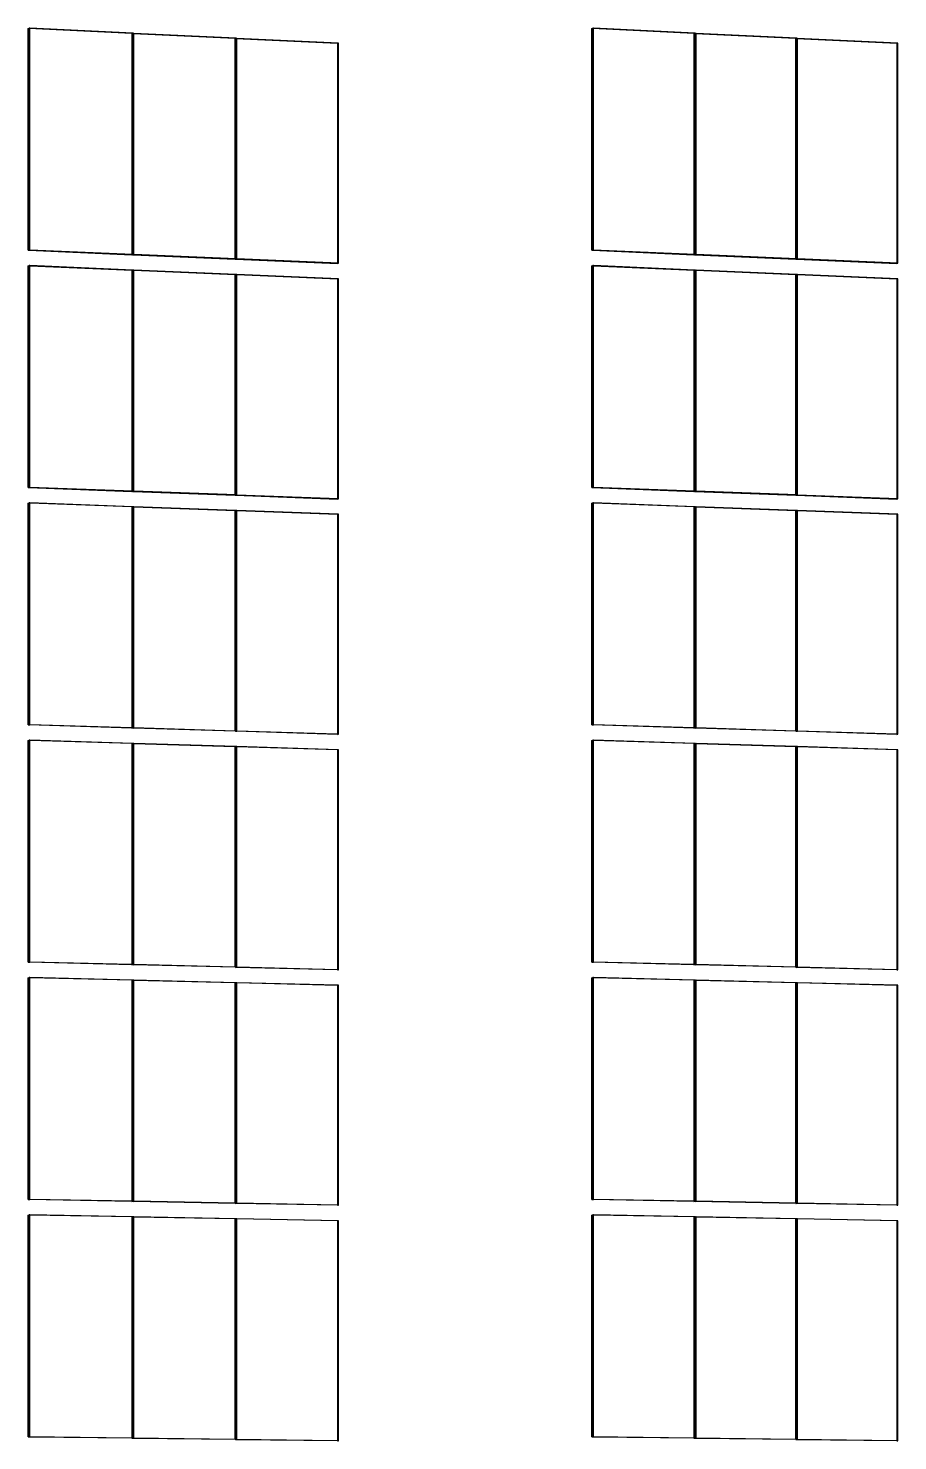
# Model space of a CAD drawing. Header units: inches. Extents: x -3457 to 3579, y -2730 to 2631.
# Drawn here: x 88 to 531, y 256 to 975 of the extents above; entities that cross this region are included whole.
import ezdxf

# ---------------------------------------------------------------- set-up
doc = ezdxf.new("R2010")
doc.units = ezdxf.units.IN
doc.header["$MEASUREMENT"] = 0

msp = doc.modelspace()

# ---------------------------------------------------------------- linework, layer by layer
for p, q in [((88.06, 974.76), (88.5, 974.91)), ((88.06, 861.88), (88.06, 974.76)), ((88.42, 974.74), (88.86, 974.89)), ((140.78, 972.19), (88.42, 974.74)), ((88.42, 974.74), (88.42, 861.87)), ((88.5, 862.02), (88.5, 974.91)), ((88.86, 974.89), (88.5, 974.91)), ((88.86, 862.01), (88.86, 974.89)), ((141.23, 972.34), (88.86, 974.89)), ((140.78, 972.19), (141.23, 972.34)), ((140.78, 972.19), (140.78, 859.61)), ((141.06, 972.17), (141.52, 972.33)), ((141.06, 859.6), (141.06, 972.17)), ((141.23, 859.75), (141.23, 972.34)), ((141.42, 972.15), (141.88, 972.31)), ((141.42, 972.15), (141.42, 859.58)), ((193.42, 969.62), (141.42, 972.15)), ((141.52, 859.74), (141.52, 972.33)), ((141.88, 972.31), (141.52, 972.33)), ((141.88, 859.72), (141.88, 972.31)), ((193.88, 969.78), (141.88, 972.31)), ((375.01, 974.76), (375.5, 974.91)), ((375.01, 861.88), (375.01, 974.76)), ((375.36, 974.74), (375.86, 974.89)), ((426.98, 972.19), (375.36, 974.74)), ((375.36, 974.74), (375.36, 861.87)), ((375.5, 862.02), (375.5, 974.91)), ((375.86, 974.89), (375.5, 974.91)), ((375.86, 862.01), (375.86, 974.89)), ((427.47, 972.34), (375.86, 974.89)), ((426.98, 972.19), (427.47, 972.34)), ((426.98, 972.19), (426.98, 859.61)), ((427.25, 972.17), (427.75, 972.33)), ((427.25, 859.6), (427.25, 972.17)), ((427.47, 859.75), (427.47, 972.34)), ((427.61, 972.15), (428.11, 972.31)), ((427.61, 972.15), (427.61, 859.58)), ((478.86, 969.62), (427.61, 972.15)), ((427.75, 859.74), (427.75, 972.33)), ((428.11, 972.31), (427.75, 972.33)), ((428.11, 859.72), (428.11, 972.31)), ((479.37, 969.78), (428.11, 972.31)), ((193.42, 969.62), (193.88, 969.78)), ((193.42, 857.34), (193.42, 969.62)), ((193.51, 969.62), (193.42, 969.62)), ((193.51, 969.62), (193.97, 969.77)), ((193.51, 969.62), (193.51, 857.34)), ((193.78, 969.6), (194.24, 969.76)), ((245.6, 967.08), (193.78, 969.6)), ((193.78, 969.6), (193.78, 857.33)), ((193.88, 857.48), (193.88, 969.78)), ((193.97, 969.77), (193.88, 969.78)), ((193.97, 857.48), (193.97, 969.77)), ((194.24, 969.76), (193.97, 969.77)), ((246.06, 967.24), (194.24, 969.76)), ((194.24, 857.47), (194.24, 969.76)), ((245.6, 967.08), (246.06, 967.24)), ((245.6, 967.08), (245.6, 855.1)), ((246.06, 855.23), (246.06, 967.24)), ((478.86, 969.62), (479.37, 969.78)), ((478.86, 857.34), (478.86, 969.62)), ((478.95, 969.62), (478.86, 969.62)), ((478.95, 969.62), (479.45, 969.77)), ((478.95, 969.62), (478.95, 857.34)), ((479.22, 969.6), (479.72, 969.76)), ((530.29, 967.08), (479.22, 969.6)), ((479.22, 969.6), (479.22, 857.33)), ((479.37, 857.48), (479.37, 969.78)), ((479.45, 969.77), (479.37, 969.78)), ((479.45, 857.48), (479.45, 969.77)), ((479.72, 969.76), (479.45, 969.77)), ((530.8, 967.24), (479.72, 969.76)), ((479.72, 857.47), (479.72, 969.76)), ((530.29, 967.08), (530.8, 967.24)), ((530.29, 967.08), (530.29, 855.1)), ((530.8, 855.23), (530.8, 967.24)), ((88.5, 862.02), (88.06, 861.88)), ((88.06, 861.88), (88.42, 861.87)), ((88.42, 861.87), (88.86, 862.01)), ((88.42, 861.87), (140.78, 859.61)), ((88.8, 862.01), (88.86, 862.01)), ((141.23, 859.75), (88.86, 862.01)), ((140.78, 859.61), (141.23, 859.75)), ((141.52, 859.74), (141.06, 859.6)), ((141.06, 859.6), (141.42, 859.58)), ((141.52, 859.74), (141.23, 859.75)), ((141.42, 859.58), (141.88, 859.72)), ((141.42, 859.58), (193.42, 857.34)), ((141.81, 859.72), (141.52, 859.74)), ((141.88, 859.72), (141.81, 859.72)), ((193.88, 857.48), (141.88, 859.72)), ((193.88, 857.48), (193.42, 857.34)), ((193.42, 857.34), (193.51, 857.34)), ((193.51, 857.34), (193.97, 857.48)), ((193.51, 857.34), (193.78, 857.33)), ((193.78, 857.33), (194.24, 857.47)), ((193.78, 857.33), (245.6, 855.1)), ((193.97, 857.48), (193.88, 857.48)), ((194.24, 857.47), (193.97, 857.48)), ((246.06, 855.23), (194.24, 857.47)), ((375.5, 862.02), (375.01, 861.88)), ((375.01, 861.88), (375.36, 861.87)), ((375.36, 861.87), (375.86, 862.01)), ((375.36, 861.87), (426.98, 859.61)), ((375.79, 862.01), (375.86, 862.01)), ((427.47, 859.75), (375.86, 862.01)), ((426.98, 859.61), (427.47, 859.75)), ((427.75, 859.74), (427.25, 859.6)), ((427.25, 859.6), (427.61, 859.58)), ((427.75, 859.74), (427.47, 859.75)), ((427.61, 859.58), (428.11, 859.72)), ((427.61, 859.58), (478.86, 857.34)), ((428.04, 859.72), (427.75, 859.74)), ((428.11, 859.72), (428.04, 859.72)), ((479.37, 857.48), (428.11, 859.72)), ((479.37, 857.48), (478.86, 857.34)), ((478.86, 857.34), (478.95, 857.34)), ((478.95, 857.34), (479.45, 857.48)), ((478.95, 857.34), (479.22, 857.33)), ((479.22, 857.33), (479.72, 857.47)), ((479.22, 857.33), (530.29, 855.1)), ((479.45, 857.48), (479.37, 857.48)), ((479.72, 857.47), (479.45, 857.48)), ((530.8, 855.23), (479.72, 857.47)), ((88.05, 853.94), (88.5, 854.07)), ((88.05, 741.06), (88.05, 853.94)), ((88.42, 853.92), (88.86, 854.06)), ((88.42, 853.92), (88.42, 741.05)), ((88.86, 853.9), (88.42, 853.92)), ((88.5, 741.18), (88.5, 854.07)), ((88.86, 854.06), (88.5, 854.07)), ((141.23, 851.82), (88.86, 854.06)), ((88.86, 853.9), (88.86, 854.06)), ((88.86, 741.17), (88.86, 853.9)), ((140.78, 851.68), (88.86, 853.9)), ((88.86, 853.9), (140.93, 851.73)), ((140.78, 851.68), (140.93, 851.73)), ((140.78, 851.68), (140.78, 739.11)), ((140.93, 851.73), (141.23, 851.82)), ((140.93, 851.73), (141.21, 851.72)), ((141.06, 851.67), (141.21, 851.72)), ((141.06, 739.1), (141.06, 851.67)), ((141.21, 851.72), (141.23, 851.72)), ((141.21, 851.72), (141.23, 851.72)), ((141.23, 851.72), (141.23, 851.82)), ((141.23, 851.72), (141.51, 851.81)), ((141.23, 739.23), (141.23, 851.72)), ((141.23, 851.72), (141.23, 851.72)), ((141.23, 851.72), (141.51, 851.71)), ((141.42, 851.66), (141.51, 851.68)), ((141.51, 851.65), (141.42, 851.66)), ((141.42, 851.66), (141.42, 739.08)), ((141.87, 851.79), (141.51, 851.81)), ((141.51, 851.71), (141.51, 851.81)), ((141.51, 851.71), (141.57, 851.7)), ((141.51, 851.68), (141.51, 851.71)), ((141.51, 851.68), (141.57, 851.7)), ((141.51, 851.65), (141.51, 851.68)), ((141.51, 739.22), (141.51, 851.65)), ((141.87, 851.64), (141.51, 851.65)), ((141.57, 851.7), (141.87, 851.79)), ((141.57, 851.7), (141.87, 851.69)), ((193.88, 849.57), (141.87, 851.79)), ((141.87, 851.69), (141.87, 851.79)), ((141.87, 851.69), (193.73, 849.53)), ((141.87, 851.64), (141.87, 851.69)), ((141.87, 739.2), (141.87, 851.64)), ((193.42, 849.44), (141.87, 851.64)), ((193.42, 849.44), (193.73, 849.53)), ((193.51, 849.43), (193.42, 849.44)), ((193.42, 737.16), (193.42, 849.44)), ((193.51, 849.43), (193.81, 849.52)), ((193.51, 849.43), (193.51, 737.16)), ((193.73, 849.53), (193.88, 849.57)), ((193.73, 849.53), (193.81, 849.52)), ((193.78, 849.42), (193.88, 849.45)), ((193.88, 849.42), (193.78, 849.42)), ((193.78, 849.42), (193.78, 737.15)), ((193.81, 849.52), (193.88, 849.54)), ((193.81, 849.52), (193.88, 849.52)), ((193.97, 849.57), (193.88, 849.57)), ((193.88, 849.54), (193.97, 849.57)), ((193.88, 849.54), (193.88, 849.57)), ((193.88, 849.52), (193.88, 849.54)), ((193.88, 849.52), (193.97, 849.52)), ((193.88, 849.45), (193.88, 849.52)), ((193.88, 849.45), (193.97, 849.48)), ((193.88, 849.42), (193.88, 849.45)), ((193.88, 737.28), (193.88, 849.42)), ((193.97, 849.41), (193.88, 849.42)), ((194.24, 849.56), (193.97, 849.57)), ((193.97, 849.52), (193.97, 849.57)), ((193.97, 849.52), (194.09, 849.51)), ((193.97, 849.48), (193.97, 849.52)), ((193.97, 849.48), (194.09, 849.51)), ((193.97, 849.41), (193.97, 849.48)), ((193.97, 737.27), (193.97, 849.41)), ((194.24, 849.4), (193.97, 849.41)), ((194.09, 849.51), (194.24, 849.56)), ((194.09, 849.51), (194.24, 849.51)), ((246.06, 847.35), (194.24, 849.56)), ((194.24, 849.51), (194.24, 849.56)), ((194.24, 849.51), (246.06, 847.35)), ((194.24, 849.4), (194.24, 849.51)), ((194.24, 737.26), (194.24, 849.4)), ((245.59, 847.21), (194.24, 849.4)), ((245.6, 855.1), (246.06, 855.23)), ((375, 853.94), (375.49, 854.07)), ((375, 741.06), (375, 853.94)), ((375.36, 853.92), (375.85, 854.06)), ((375.36, 853.92), (375.36, 741.05)), ((375.85, 853.9), (375.36, 853.92)), ((375.49, 741.18), (375.49, 854.07)), ((375.85, 854.06), (375.49, 854.07)), ((427.47, 851.82), (375.85, 854.06)), ((375.85, 853.9), (375.85, 854.06)), ((375.85, 741.17), (375.85, 853.9)), ((426.97, 851.68), (375.85, 853.9)), ((375.85, 853.9), (427.14, 851.73)), ((426.97, 851.68), (427.14, 851.73)), ((426.97, 851.68), (426.97, 739.11)), ((427.14, 851.73), (427.47, 851.82)), ((427.14, 851.73), (427.42, 851.72)), ((427.25, 851.67), (427.42, 851.72)), ((427.25, 739.1), (427.25, 851.67)), ((427.42, 851.72), (427.47, 851.73)), ((427.42, 851.72), (427.47, 851.72)), ((427.47, 851.73), (427.47, 851.82)), ((427.47, 851.73), (427.75, 851.81)), ((427.47, 851.72), (427.47, 851.73)), ((427.47, 739.23), (427.47, 851.72)), ((427.47, 851.72), (427.75, 851.7)), ((427.61, 851.66), (427.75, 851.7)), ((427.75, 851.65), (427.61, 851.66)), ((427.61, 851.66), (427.61, 739.08)), ((428.1, 851.79), (427.75, 851.81)), ((427.75, 851.7), (427.75, 851.81)), ((427.75, 851.7), (427.77, 851.7)), ((427.75, 851.65), (427.75, 851.7)), ((427.75, 851.7), (427.77, 851.7)), ((427.75, 851.7), (427.75, 851.7)), ((427.75, 739.22), (427.75, 851.65)), ((428.1, 851.63), (427.75, 851.65)), ((427.77, 851.7), (428.1, 851.79)), ((427.77, 851.7), (428.1, 851.69)), ((479.36, 849.57), (428.1, 851.79)), ((428.1, 851.69), (428.1, 851.79)), ((428.1, 851.69), (479.2, 849.53)), ((428.1, 851.63), (428.1, 851.69)), ((428.1, 739.2), (428.1, 851.63)), ((478.86, 849.44), (428.1, 851.63)), ((478.86, 849.44), (479.2, 849.53)), ((478.94, 849.43), (478.86, 849.44)), ((478.86, 737.16), (478.86, 849.44)), ((478.94, 849.43), (479.28, 849.52)), ((478.94, 849.43), (478.94, 737.16)), ((479.2, 849.53), (479.36, 849.57)), ((479.2, 849.53), (479.28, 849.52)), ((479.21, 849.42), (479.36, 849.46)), ((479.36, 849.42), (479.21, 849.42)), ((479.21, 849.42), (479.21, 737.15)), ((479.28, 849.52), (479.36, 849.55)), ((479.28, 849.52), (479.36, 849.52)), ((479.45, 849.57), (479.36, 849.57)), ((479.36, 849.55), (479.45, 849.57)), ((479.36, 849.55), (479.36, 849.57)), ((479.36, 849.52), (479.36, 849.55)), ((479.36, 849.52), (479.45, 849.52)), ((479.36, 849.46), (479.36, 849.52)), ((479.36, 849.46), (479.45, 849.49)), ((479.36, 849.42), (479.36, 849.46)), ((479.36, 737.28), (479.36, 849.42)), ((479.45, 849.41), (479.36, 849.42)), ((479.72, 849.56), (479.45, 849.57)), ((479.45, 849.52), (479.45, 849.57)), ((479.45, 849.52), (479.55, 849.51)), ((479.45, 849.49), (479.45, 849.52)), ((479.45, 849.49), (479.55, 849.51)), ((479.45, 849.41), (479.45, 849.49)), ((479.45, 737.27), (479.45, 849.41)), ((479.72, 849.4), (479.45, 849.41)), ((479.55, 849.51), (479.72, 849.56)), ((479.55, 849.51), (479.72, 849.51)), ((530.8, 847.35), (479.72, 849.56)), ((479.72, 849.51), (479.72, 849.56)), ((479.72, 849.51), (530.8, 847.35)), ((479.72, 849.4), (479.72, 849.51)), ((479.72, 737.26), (479.72, 849.4)), ((530.28, 847.21), (479.72, 849.4)), ((530.29, 855.1), (530.8, 855.23)), ((245.59, 847.21), (246.06, 847.35)), ((245.59, 847.21), (245.59, 735.23)), ((246.06, 735.34), (246.06, 847.35)), ((530.28, 847.21), (530.8, 847.35)), ((530.28, 847.21), (530.28, 735.23)), ((530.8, 735.34), (530.8, 847.35)), ((88.5, 741.18), (88.05, 741.06)), ((88.05, 741.06), (88.42, 741.05)), ((88.42, 741.05), (88.86, 741.17)), ((88.42, 741.05), (140.78, 739.11)), ((140.93, 739.15), (88.42, 741.05)), ((88.8, 741.17), (88.86, 741.17)), ((141.23, 739.23), (88.86, 741.17)), ((375.49, 741.18), (375, 741.06)), ((375, 741.06), (375.36, 741.05)), ((375.36, 741.05), (375.85, 741.17)), ((375.36, 741.05), (426.97, 739.11)), ((427.14, 739.15), (375.36, 741.05)), ((375.79, 741.17), (375.85, 741.17)), ((427.47, 739.23), (375.85, 741.17)), ((140.78, 739.11), (140.93, 739.15)), ((140.93, 739.15), (141.23, 739.23)), ((141.21, 739.14), (140.93, 739.15)), ((141.21, 739.14), (141.06, 739.1)), ((141.06, 739.1), (141.42, 739.08)), ((141.51, 739.22), (141.21, 739.14)), ((141.57, 739.12), (141.21, 739.14)), ((141.51, 739.22), (141.23, 739.23)), ((141.42, 739.08), (141.57, 739.12)), ((141.42, 739.08), (193.42, 737.16)), ((141.81, 739.21), (141.51, 739.22)), ((141.57, 739.12), (141.87, 739.2)), ((193.73, 737.24), (141.57, 739.12)), ((141.87, 739.2), (141.81, 739.21)), ((193.88, 737.28), (141.87, 739.2)), ((193.73, 737.24), (193.42, 737.16)), ((193.42, 737.16), (193.51, 737.16)), ((193.51, 737.16), (193.81, 737.23)), ((193.51, 737.16), (193.78, 737.15)), ((193.88, 737.28), (193.73, 737.24)), ((193.81, 737.23), (193.73, 737.24)), ((193.78, 737.15), (194.09, 737.22)), ((193.78, 737.15), (245.59, 735.23)), ((193.81, 737.23), (193.97, 737.27)), ((194.09, 737.22), (193.81, 737.23)), ((193.97, 737.27), (193.88, 737.28)), ((193.97, 737.27), (194.24, 737.26)), ((194.09, 737.22), (194.24, 737.26)), ((246.06, 735.34), (194.09, 737.22)), ((246.06, 735.34), (194.24, 737.26)), ((245.59, 735.23), (246.06, 735.34)), ((426.97, 739.11), (427.14, 739.15)), ((427.14, 739.15), (427.47, 739.23)), ((427.42, 739.14), (427.14, 739.15)), ((427.42, 739.14), (427.25, 739.1)), ((427.25, 739.1), (427.61, 739.08)), ((427.75, 739.22), (427.42, 739.14)), ((427.77, 739.12), (427.42, 739.14)), ((427.75, 739.22), (427.47, 739.23)), ((427.61, 739.08), (427.77, 739.12)), ((427.61, 739.08), (478.86, 737.16)), ((428.04, 739.21), (427.75, 739.22)), ((427.77, 739.12), (428.1, 739.2)), ((479.2, 737.24), (427.77, 739.12)), ((428.1, 739.2), (428.04, 739.21)), ((479.36, 737.28), (428.1, 739.2)), ((479.2, 737.24), (478.86, 737.16)), ((478.86, 737.16), (478.94, 737.16)), ((478.94, 737.16), (479.28, 737.23)), ((478.94, 737.16), (479.21, 737.15)), ((479.36, 737.28), (479.2, 737.24)), ((479.28, 737.23), (479.2, 737.24)), ((479.21, 737.15), (479.55, 737.22)), ((479.21, 737.15), (530.28, 735.23)), ((479.28, 737.23), (479.45, 737.27)), ((479.55, 737.22), (479.28, 737.23)), ((479.45, 737.27), (479.36, 737.28)), ((479.45, 737.27), (479.72, 737.26)), ((479.55, 737.22), (479.72, 737.26)), ((530.8, 735.34), (479.55, 737.22)), ((530.8, 735.34), (479.72, 737.26)), ((530.28, 735.23), (530.8, 735.34)), ((88.05, 733.11), (88.5, 733.23)), ((88.05, 620.24), (88.05, 733.11)), ((88.42, 733.1), (88.86, 733.22)), ((88.42, 733.1), (88.42, 620.23)), ((88.86, 733.08), (88.42, 733.1)), ((88.5, 620.34), (88.5, 733.23)), ((88.86, 733.22), (88.5, 733.23)), ((141.23, 731.3), (88.86, 733.22)), ((88.86, 733.08), (88.86, 733.22)), ((140.78, 731.18), (88.86, 733.08)), ((88.86, 620.33), (88.86, 733.08)), ((140.78, 731.18), (141.23, 731.3)), ((140.78, 731.18), (140.78, 618.72)), ((141.06, 731.17), (141.51, 731.29)), ((141.06, 618.6), (141.06, 731.17)), ((141.23, 618.71), (141.23, 731.3)), ((141.42, 731.16), (141.87, 731.28)), ((141.42, 731.16), (141.42, 618.7)), ((141.51, 731.15), (141.42, 731.16)), ((141.87, 731.28), (141.51, 731.29)), ((141.51, 731.15), (141.51, 731.29)), ((141.51, 618.7), (141.51, 731.15)), ((141.87, 731.14), (141.51, 731.15)), ((193.88, 729.37), (141.87, 731.28)), ((141.87, 731.14), (141.87, 731.28)), ((141.87, 618.69), (141.87, 731.14)), ((193.42, 729.25), (141.87, 731.14)), ((193.42, 729.25), (193.88, 729.37)), ((193.51, 729.25), (193.42, 729.25)), ((193.42, 617.09), (193.42, 729.25)), ((193.51, 729.25), (193.97, 729.37)), ((193.51, 729.25), (193.51, 617.09)), ((193.78, 729.24), (194.24, 729.36)), ((193.78, 729.24), (193.78, 617.08)), ((193.88, 729.24), (193.78, 729.24)), ((193.97, 729.37), (193.88, 729.37)), ((193.88, 729.24), (193.88, 729.37)), ((193.88, 617.07), (193.88, 729.24)), ((193.97, 729.23), (193.88, 729.24)), ((194.24, 729.36), (193.97, 729.37)), ((193.97, 729.23), (193.97, 729.37)), ((193.97, 617.07), (193.97, 729.23)), ((194.24, 729.22), (193.97, 729.23)), ((246.06, 727.46), (194.24, 729.36)), ((194.24, 729.22), (194.24, 729.36)), ((194.24, 617.06), (194.24, 729.22)), ((245.59, 727.34), (194.24, 729.22)), ((245.59, 727.34), (246.06, 727.46)), ((245.59, 727.34), (245.59, 615.47)), ((246.06, 615.46), (246.06, 727.46)), ((375, 733.11), (375.49, 733.23)), ((375, 620.24), (375, 733.11)), ((375.36, 733.1), (375.85, 733.22)), ((375.36, 733.1), (375.36, 620.23)), ((375.85, 733.08), (375.36, 733.1)), ((375.49, 620.34), (375.49, 733.23)), ((375.85, 733.22), (375.49, 733.23)), ((427.47, 731.3), (375.85, 733.22)), ((375.85, 733.08), (375.85, 733.22)), ((426.97, 731.18), (375.85, 733.08)), ((375.85, 620.33), (375.85, 733.08)), ((426.97, 731.18), (427.47, 731.3)), ((426.97, 731.18), (426.97, 618.72)), ((427.25, 731.17), (427.75, 731.29)), ((427.25, 618.6), (427.25, 731.17)), ((427.47, 618.71), (427.47, 731.3)), ((427.6, 731.16), (428.1, 731.28)), ((427.6, 731.16), (427.6, 618.7)), ((427.75, 731.15), (427.6, 731.16)), ((428.1, 731.28), (427.75, 731.29)), ((427.75, 731.15), (427.75, 731.29)), ((427.75, 618.7), (427.75, 731.15)), ((428.1, 731.14), (427.75, 731.15)), ((479.36, 729.37), (428.1, 731.28)), ((428.1, 731.14), (428.1, 731.28)), ((428.1, 618.69), (428.1, 731.14)), ((478.86, 729.25), (428.1, 731.14)), ((478.86, 729.25), (479.36, 729.37)), ((478.94, 729.25), (478.86, 729.25)), ((478.86, 617.09), (478.86, 729.25)), ((478.94, 729.25), (479.45, 729.37)), ((478.94, 729.25), (478.94, 617.09)), ((479.21, 729.24), (479.72, 729.36)), ((479.21, 729.24), (479.21, 617.08)), ((479.36, 729.23), (479.21, 729.24)), ((479.45, 729.37), (479.36, 729.37)), ((479.36, 729.23), (479.36, 729.37)), ((479.36, 617.07), (479.36, 729.23)), ((479.45, 729.23), (479.36, 729.23)), ((479.72, 729.36), (479.45, 729.37)), ((479.45, 729.23), (479.45, 729.37)), ((479.45, 617.07), (479.45, 729.23)), ((479.72, 729.22), (479.45, 729.23)), ((530.79, 727.46), (479.72, 729.36)), ((479.72, 729.22), (479.72, 729.36)), ((479.72, 617.06), (479.72, 729.22)), ((530.28, 727.34), (479.72, 729.22)), ((530.28, 727.34), (530.79, 727.46)), ((530.28, 727.34), (530.28, 615.47)), ((530.79, 615.46), (530.79, 727.46)), ((88.5, 620.34), (88.05, 620.24)), ((88.05, 620.24), (88.42, 620.23)), ((88.42, 620.23), (88.86, 620.33)), ((140.78, 618.61), (88.42, 620.23)), ((88.79, 620.33), (88.86, 620.33)), ((140.78, 618.72), (88.86, 620.33)), ((140.78, 618.72), (140.78, 618.61)), ((141.23, 618.71), (140.78, 618.72)), ((140.78, 618.61), (141.23, 618.71)), ((141.06, 618.6), (140.78, 618.61)), ((141.42, 618.68), (141.06, 618.6)), ((141.42, 618.59), (141.06, 618.6)), ((141.42, 618.7), (141.23, 618.71)), ((141.51, 618.7), (141.42, 618.68)), ((141.51, 618.7), (141.42, 618.7)), ((141.42, 618.7), (141.42, 618.68)), ((141.42, 618.59), (141.87, 618.69)), ((141.42, 618.68), (141.42, 618.59)), ((193.42, 616.98), (141.42, 618.59)), ((141.81, 618.69), (141.51, 618.7)), ((141.87, 618.69), (141.81, 618.69)), ((193.42, 617.09), (141.87, 618.69)), ((375.49, 620.34), (375, 620.24)), ((375, 620.24), (375.36, 620.23)), ((375.36, 620.23), (375.85, 620.33)), ((426.97, 618.61), (375.36, 620.23)), ((375.78, 620.33), (375.85, 620.33)), ((426.97, 618.72), (375.85, 620.33)), ((426.97, 618.72), (426.97, 618.61)), ((427.47, 618.71), (426.97, 618.72)), ((426.97, 618.61), (427.47, 618.71)), ((427.25, 618.6), (426.97, 618.61)), ((427.6, 618.67), (427.25, 618.6)), ((427.6, 618.59), (427.25, 618.6)), ((427.6, 618.7), (427.47, 618.71)), ((427.75, 618.7), (427.6, 618.67)), ((427.75, 618.7), (427.6, 618.7)), ((427.6, 618.7), (427.6, 618.67)), ((427.6, 618.59), (428.1, 618.69)), ((427.6, 618.67), (427.6, 618.59)), ((478.86, 616.98), (427.6, 618.59)), ((428.04, 618.69), (427.75, 618.7)), ((428.1, 618.69), (428.04, 618.69)), ((478.86, 617.09), (428.1, 618.69)), ((88.05, 612.29), (88.49, 612.39)), ((88.05, 499.42), (88.05, 612.29)), ((88.41, 612.28), (88.86, 612.38)), ((88.41, 612.28), (88.41, 499.41)), ((88.86, 612.27), (88.41, 612.28)), ((88.49, 499.5), (88.49, 612.39)), ((88.86, 612.38), (88.49, 612.39)), ((141.23, 610.78), (88.86, 612.38)), ((88.86, 612.27), (88.86, 612.38)), ((88.86, 499.49), (88.86, 612.27)), ((140.78, 610.68), (88.86, 612.27)), ((193.42, 616.98), (193.42, 617.09)), ((193.51, 617.09), (193.42, 617.09)), ((193.51, 616.99), (193.42, 616.98)), ((193.51, 616.97), (193.42, 616.98)), ((193.51, 617.09), (193.51, 616.99)), ((193.78, 617.08), (193.51, 617.09)), ((193.78, 617.05), (193.51, 616.99)), ((193.51, 616.97), (193.78, 617.03)), ((193.51, 616.99), (193.51, 616.97)), ((193.78, 616.96), (193.51, 616.97)), ((193.78, 617.08), (193.78, 617.05)), ((193.88, 617.07), (193.78, 617.08)), ((193.78, 617.03), (193.97, 617.07)), ((193.88, 617.07), (193.78, 617.05)), ((193.78, 616.96), (194.24, 617.06)), ((193.78, 617.05), (193.78, 617.03)), ((193.78, 617.03), (193.78, 616.96)), ((245.59, 615.36), (193.78, 616.96)), ((193.97, 617.07), (193.88, 617.07)), ((194.24, 617.06), (193.97, 617.07)), ((245.59, 615.47), (194.24, 617.06)), ((245.59, 615.47), (245.59, 615.36)), ((246.06, 615.46), (245.59, 615.47)), ((245.59, 615.36), (246.06, 615.46)), ((375, 612.29), (375.49, 612.39)), ((375, 499.42), (375, 612.29)), ((375.36, 612.28), (375.85, 612.38)), ((375.36, 612.28), (375.36, 499.41)), ((375.85, 612.27), (375.36, 612.28)), ((375.49, 499.5), (375.49, 612.39)), ((375.85, 612.38), (375.49, 612.39)), ((427.47, 610.78), (375.85, 612.38)), ((375.85, 612.27), (375.85, 612.38)), ((375.85, 499.49), (375.85, 612.27)), ((426.97, 610.68), (375.85, 612.27)), ((478.86, 616.98), (478.86, 617.09)), ((478.94, 617.09), (478.86, 617.09)), ((478.94, 616.99), (478.86, 616.98)), ((478.94, 616.97), (478.86, 616.98)), ((478.94, 617.09), (478.94, 616.99)), ((479.21, 617.08), (478.94, 617.09)), ((479.21, 617.04), (478.94, 616.99)), ((478.94, 616.97), (479.21, 617.02)), ((478.94, 616.99), (478.94, 616.97)), ((479.21, 616.96), (478.94, 616.97)), ((479.21, 617.08), (479.21, 617.04)), ((479.36, 617.07), (479.21, 617.08)), ((479.21, 617.02), (479.45, 617.07)), ((479.36, 617.07), (479.21, 617.04)), ((479.21, 616.96), (479.72, 617.06)), ((479.21, 617.04), (479.21, 617.02)), ((479.21, 617.02), (479.21, 616.96)), ((530.28, 615.36), (479.21, 616.96)), ((479.45, 617.07), (479.36, 617.07)), ((479.72, 617.06), (479.45, 617.07)), ((530.28, 615.47), (479.72, 617.06)), ((530.28, 615.47), (530.28, 615.36)), ((530.79, 615.46), (530.28, 615.47)), ((530.28, 615.36), (530.79, 615.46)), ((140.78, 610.68), (141.23, 610.78)), ((140.78, 610.68), (140.78, 498.2)), ((141.06, 610.67), (141.51, 610.77)), ((141.06, 498.1), (141.06, 610.67)), ((141.23, 498.18), (141.23, 610.78)), ((141.42, 610.66), (141.87, 610.76)), ((141.51, 610.66), (141.42, 610.66)), ((141.42, 610.66), (141.42, 498.18)), ((141.87, 610.76), (141.51, 610.77)), ((141.51, 610.66), (141.51, 610.77)), ((141.51, 498.18), (141.51, 610.66)), ((141.87, 610.65), (141.51, 610.66)), ((193.88, 609.17), (141.87, 610.76)), ((141.87, 610.65), (141.87, 610.76)), ((141.87, 498.17), (141.87, 610.65)), ((193.42, 609.07), (141.87, 610.65)), ((193.42, 609.07), (193.88, 609.17)), ((193.5, 609.07), (193.42, 609.07)), ((193.42, 496.88), (193.42, 609.07)), ((193.5, 609.07), (193.96, 609.16)), ((193.5, 609.07), (193.5, 496.88)), ((193.78, 609.06), (194.24, 609.16)), ((193.88, 609.05), (193.78, 609.06)), ((193.78, 609.06), (193.78, 496.87)), ((193.96, 609.16), (193.88, 609.17)), ((193.88, 609.05), (193.88, 609.17)), ((193.88, 496.87), (193.88, 609.05)), ((193.96, 609.05), (193.88, 609.05)), ((194.24, 609.16), (193.96, 609.16)), ((193.96, 609.05), (193.96, 609.16)), ((193.96, 496.87), (193.96, 609.05)), ((194.24, 609.04), (193.96, 609.05)), ((246.06, 607.57), (194.24, 609.16)), ((194.24, 609.04), (194.24, 609.16)), ((194.24, 496.86), (194.24, 609.04)), ((245.59, 607.47), (194.24, 609.04)), ((245.59, 607.47), (246.06, 607.57)), ((245.59, 607.47), (245.59, 495.58)), ((246.06, 495.57), (246.06, 607.57)), ((426.97, 610.68), (427.47, 610.78)), ((426.97, 610.68), (426.97, 498.2)), ((427.25, 610.67), (427.74, 610.77)), ((427.25, 498.1), (427.25, 610.67)), ((427.47, 498.18), (427.47, 610.78)), ((427.6, 610.66), (428.1, 610.76)), ((427.74, 610.66), (427.6, 610.66)), ((427.6, 610.66), (427.6, 498.18)), ((428.1, 610.76), (427.74, 610.77)), ((427.74, 610.66), (427.74, 610.77)), ((427.74, 498.18), (427.74, 610.66)), ((428.1, 610.64), (427.74, 610.66)), ((479.36, 609.17), (428.1, 610.76)), ((428.1, 610.64), (428.1, 610.76)), ((428.1, 498.17), (428.1, 610.64)), ((478.85, 609.07), (428.1, 610.64)), ((478.85, 609.07), (479.36, 609.17)), ((478.94, 609.07), (478.85, 609.07)), ((478.85, 496.88), (478.85, 609.07)), ((478.94, 609.07), (479.45, 609.16)), ((478.94, 609.07), (478.94, 496.88)), ((479.21, 609.06), (479.71, 609.16)), ((479.36, 609.05), (479.21, 609.06)), ((479.21, 609.06), (479.21, 496.87)), ((479.45, 609.16), (479.36, 609.17)), ((479.36, 609.05), (479.36, 609.17)), ((479.36, 496.87), (479.36, 609.05)), ((479.45, 609.05), (479.36, 609.05)), ((479.71, 609.16), (479.45, 609.16)), ((479.45, 609.05), (479.45, 609.16)), ((479.45, 496.87), (479.45, 609.05)), ((479.71, 609.04), (479.45, 609.05)), ((530.79, 607.57), (479.71, 609.16)), ((479.71, 609.04), (479.71, 609.16)), ((479.71, 496.86), (479.71, 609.04)), ((530.28, 607.47), (479.71, 609.04)), ((530.28, 607.47), (530.79, 607.57)), ((530.28, 607.47), (530.28, 495.58)), ((530.79, 495.57), (530.79, 607.57)), ((88.49, 499.5), (88.05, 499.42)), ((88.05, 499.42), (88.41, 499.41)), ((88.41, 499.41), (88.86, 499.49)), ((140.78, 498.1), (88.41, 499.41)), ((88.79, 499.49), (88.86, 499.49)), ((140.78, 498.2), (88.86, 499.49)), ((140.78, 498.2), (140.78, 498.1)), ((141.23, 498.18), (140.78, 498.2)), ((140.78, 498.1), (141.23, 498.18)), ((141.06, 498.1), (140.78, 498.1)), ((141.42, 498.16), (141.06, 498.1)), ((141.42, 498.09), (141.06, 498.1)), ((141.42, 498.18), (141.23, 498.18)), ((141.51, 498.18), (141.42, 498.16)), ((141.51, 498.18), (141.42, 498.18)), ((141.42, 498.18), (141.42, 498.16)), ((141.42, 498.09), (141.87, 498.17)), ((141.42, 498.16), (141.42, 498.09)), ((193.42, 496.79), (141.42, 498.09)), ((141.8, 498.17), (141.51, 498.18)), ((141.87, 498.17), (141.8, 498.17)), ((193.42, 496.88), (141.87, 498.17)), ((193.42, 496.79), (193.42, 496.88)), ((193.5, 496.88), (193.42, 496.88)), ((193.5, 496.81), (193.42, 496.79)), ((193.5, 496.79), (193.42, 496.79)), ((193.5, 496.88), (193.5, 496.81)), ((193.78, 496.87), (193.5, 496.88)), ((193.78, 496.85), (193.5, 496.81)), ((193.5, 496.79), (193.78, 496.83)), ((193.5, 496.81), (193.5, 496.79)), ((193.78, 496.78), (193.5, 496.79)), ((193.78, 496.83), (193.96, 496.87)), ((193.88, 496.87), (193.78, 496.85)), ((193.78, 496.87), (193.78, 496.85)), ((193.88, 496.87), (193.78, 496.87)), ((193.78, 496.78), (194.24, 496.86)), ((193.78, 496.85), (193.78, 496.83)), ((193.78, 496.83), (193.78, 496.78)), ((245.59, 495.49), (193.78, 496.78)), ((193.96, 496.87), (193.88, 496.87)), ((193.96, 496.87), (194.24, 496.86)), ((245.59, 495.58), (194.24, 496.86)), ((375.49, 499.5), (375, 499.42)), ((375, 499.42), (375.36, 499.41)), ((375.36, 499.41), (375.85, 499.49)), ((426.97, 498.1), (375.36, 499.41)), ((375.78, 499.49), (375.85, 499.49)), ((426.97, 498.2), (375.85, 499.49)), ((426.97, 498.2), (426.97, 498.1)), ((427.47, 498.18), (426.97, 498.2)), ((426.97, 498.1), (427.47, 498.18)), ((427.25, 498.1), (426.97, 498.1)), ((427.6, 498.16), (427.25, 498.1)), ((427.6, 498.09), (427.25, 498.1)), ((427.6, 498.18), (427.47, 498.18)), ((427.74, 498.18), (427.6, 498.16)), ((427.74, 498.18), (427.6, 498.18)), ((427.6, 498.18), (427.6, 498.16)), ((427.6, 498.09), (428.1, 498.17)), ((427.6, 498.16), (427.6, 498.09)), ((478.85, 496.79), (427.6, 498.09)), ((428.03, 498.17), (427.74, 498.18)), ((428.1, 498.17), (428.03, 498.17)), ((478.85, 496.88), (428.1, 498.17)), ((478.85, 496.79), (478.85, 496.88)), ((478.94, 496.88), (478.85, 496.88)), ((478.94, 496.8), (478.85, 496.79)), ((478.94, 496.79), (478.85, 496.79)), ((478.94, 496.88), (478.94, 496.8)), ((479.21, 496.87), (478.94, 496.88)), ((479.21, 496.85), (478.94, 496.8)), ((478.94, 496.79), (479.21, 496.83)), ((478.94, 496.8), (478.94, 496.79)), ((479.21, 496.78), (478.94, 496.79)), ((479.21, 496.83), (479.45, 496.87)), ((479.21, 496.87), (479.21, 496.85)), ((479.36, 496.87), (479.21, 496.85)), ((479.36, 496.87), (479.21, 496.87)), ((479.21, 496.78), (479.71, 496.86)), ((479.21, 496.85), (479.21, 496.83)), ((479.21, 496.83), (479.21, 496.78)), ((530.28, 495.49), (479.21, 496.78)), ((479.45, 496.87), (479.36, 496.87)), ((479.45, 496.87), (479.71, 496.86)), ((530.28, 495.58), (479.71, 496.86)), ((88.05, 491.47), (88.49, 491.55)), ((88.05, 378.6), (88.05, 491.47)), ((88.41, 491.46), (88.86, 491.54)), ((88.41, 491.46), (88.41, 378.59)), ((88.86, 491.45), (88.41, 491.46)), ((88.49, 378.66), (88.49, 491.55)), ((88.86, 491.54), (88.49, 491.55)), ((141.23, 490.26), (88.86, 491.54)), ((88.86, 491.45), (88.86, 491.54)), ((140.77, 490.18), (88.86, 491.45)), ((88.86, 378.65), (88.86, 491.45)), ((140.77, 490.18), (141.23, 490.26)), ((140.77, 490.18), (140.77, 377.67)), ((141.05, 490.17), (141.51, 490.25)), ((141.05, 377.6), (141.05, 490.17)), ((141.23, 377.66), (141.23, 490.26)), ((141.42, 490.16), (141.87, 490.24)), ((141.42, 490.16), (141.42, 377.66)), ((141.51, 490.16), (141.42, 490.16)), ((141.87, 490.24), (141.51, 490.25)), ((141.51, 490.16), (141.51, 490.25)), ((141.51, 377.66), (141.51, 490.16)), ((141.87, 490.15), (141.51, 490.16)), ((193.87, 488.96), (141.87, 490.24)), ((141.87, 490.15), (141.87, 490.24)), ((141.87, 377.65), (141.87, 490.15)), ((193.41, 488.88), (141.87, 490.15)), ((245.59, 495.58), (245.59, 495.49)), ((246.06, 495.57), (245.59, 495.58)), ((245.59, 495.49), (246.06, 495.57)), ((375, 491.47), (375.49, 491.55)), ((375, 378.6), (375, 491.47)), ((375.36, 491.46), (375.85, 491.54)), ((375.36, 491.46), (375.36, 378.59)), ((375.85, 491.45), (375.36, 491.46)), ((375.49, 378.66), (375.49, 491.55)), ((375.85, 491.54), (375.49, 491.55)), ((427.46, 490.26), (375.85, 491.54)), ((375.85, 491.45), (375.85, 491.54)), ((426.97, 490.18), (375.85, 491.45)), ((375.85, 378.65), (375.85, 491.45)), ((426.97, 490.18), (427.46, 490.26)), ((426.97, 490.18), (426.97, 377.67)), ((427.24, 490.17), (427.74, 490.25)), ((427.24, 377.6), (427.24, 490.17)), ((427.46, 377.66), (427.46, 490.26)), ((427.6, 490.16), (428.1, 490.24)), ((427.6, 490.16), (427.6, 377.66)), ((427.74, 490.16), (427.6, 490.16)), ((428.1, 490.24), (427.74, 490.25)), ((427.74, 490.16), (427.74, 490.25)), ((427.74, 377.66), (427.74, 490.16)), ((428.1, 490.15), (427.74, 490.16)), ((479.36, 488.96), (428.1, 490.24)), ((428.1, 490.15), (428.1, 490.24)), ((428.1, 377.65), (428.1, 490.15)), ((478.85, 488.88), (428.1, 490.15)), ((530.28, 495.58), (530.28, 495.49)), ((530.79, 495.57), (530.28, 495.58)), ((530.28, 495.49), (530.79, 495.57)), ((193.41, 488.88), (193.87, 488.96)), ((193.5, 488.88), (193.41, 488.88)), ((193.41, 376.68), (193.41, 488.88)), ((193.5, 488.88), (193.96, 488.96)), ((193.5, 488.88), (193.5, 376.67)), ((193.77, 488.88), (194.23, 488.95)), ((193.87, 488.87), (193.77, 488.88)), ((193.77, 488.88), (193.77, 376.67)), ((193.96, 488.96), (193.87, 488.96)), ((193.87, 488.87), (193.87, 488.96)), ((193.87, 376.67), (193.87, 488.87)), ((193.96, 488.87), (193.87, 488.87)), ((194.23, 488.95), (193.96, 488.96)), ((193.96, 488.87), (193.96, 488.96)), ((193.96, 376.66), (193.96, 488.87)), ((194.23, 488.86), (193.96, 488.87)), ((246.05, 487.68), (194.23, 488.95)), ((194.23, 488.86), (194.23, 488.95)), ((194.23, 376.66), (194.23, 488.86)), ((245.59, 487.6), (194.23, 488.86)), ((245.59, 487.6), (246.05, 487.68)), ((245.59, 487.6), (245.59, 375.69)), ((246.05, 375.68), (246.05, 487.68)), ((478.85, 488.88), (479.36, 488.96)), ((478.94, 488.88), (478.85, 488.88)), ((478.85, 376.68), (478.85, 488.88)), ((478.94, 488.88), (479.44, 488.96)), ((478.94, 488.88), (478.94, 376.67)), ((479.21, 488.88), (479.71, 488.95)), ((479.36, 488.87), (479.21, 488.88)), ((479.21, 488.88), (479.21, 376.67)), ((479.44, 488.96), (479.36, 488.96)), ((479.36, 488.87), (479.36, 488.96)), ((479.36, 376.67), (479.36, 488.87)), ((479.44, 488.87), (479.36, 488.87)), ((479.71, 488.95), (479.44, 488.96)), ((479.44, 488.87), (479.44, 488.96)), ((479.44, 376.66), (479.44, 488.87)), ((479.71, 488.86), (479.44, 488.87)), ((530.79, 487.68), (479.71, 488.95)), ((479.71, 488.86), (479.71, 488.95)), ((479.71, 376.66), (479.71, 488.86)), ((530.28, 487.6), (479.71, 488.86)), ((530.28, 487.6), (530.79, 487.68)), ((530.28, 487.6), (530.28, 375.69)), ((530.79, 375.68), (530.79, 487.68)), ((88.49, 378.66), (88.05, 378.6)), ((88.05, 378.6), (88.41, 378.59)), ((88.41, 378.59), (88.86, 378.65)), ((140.77, 377.6), (88.41, 378.59)), ((88.79, 378.65), (88.86, 378.65)), ((140.77, 377.67), (88.86, 378.65)), ((140.77, 377.67), (140.77, 377.6)), ((141.23, 377.66), (140.77, 377.67)), ((140.77, 377.6), (141.23, 377.66)), ((141.05, 377.6), (140.77, 377.6)), ((141.42, 377.65), (141.05, 377.6)), ((141.42, 377.59), (141.05, 377.6)), ((141.42, 377.66), (141.23, 377.66)), ((141.51, 377.66), (141.42, 377.65)), ((141.51, 377.66), (141.42, 377.66)), ((141.42, 377.66), (141.42, 377.65)), ((141.42, 377.59), (141.87, 377.65)), ((141.42, 377.65), (141.42, 377.59)), ((193.41, 376.61), (141.42, 377.59)), ((141.8, 377.65), (141.51, 377.66)), ((141.87, 377.65), (141.8, 377.65)), ((193.41, 376.68), (141.87, 377.65)), ((193.41, 376.61), (193.41, 376.68)), ((193.5, 376.67), (193.41, 376.68)), ((193.5, 376.62), (193.41, 376.61)), ((193.5, 376.6), (193.41, 376.61)), ((193.5, 376.67), (193.5, 376.62)), ((193.77, 376.67), (193.5, 376.67)), ((193.77, 376.65), (193.5, 376.62)), ((193.5, 376.6), (193.77, 376.64)), ((193.5, 376.62), (193.5, 376.6)), ((193.77, 376.6), (193.5, 376.6)), ((193.87, 376.67), (193.77, 376.65)), ((193.87, 376.67), (193.77, 376.67)), ((193.77, 376.67), (193.77, 376.65)), ((193.77, 376.6), (194.23, 376.66)), ((193.77, 376.64), (193.96, 376.66)), ((193.77, 376.65), (193.77, 376.64)), ((193.77, 376.64), (193.77, 376.6)), ((245.59, 375.62), (193.77, 376.6)), ((193.96, 376.66), (193.87, 376.67)), ((193.96, 376.66), (194.23, 376.66)), ((245.59, 375.69), (194.23, 376.66)), ((245.59, 375.69), (245.59, 375.62)), ((246.05, 375.68), (245.59, 375.69)), ((245.59, 375.62), (246.05, 375.68)), ((375.49, 378.66), (375, 378.6)), ((375, 378.6), (375.36, 378.59)), ((375.36, 378.59), (375.85, 378.65)), ((426.97, 377.6), (375.36, 378.59)), ((375.78, 378.65), (375.85, 378.65)), ((426.97, 377.67), (375.85, 378.65)), ((426.97, 377.67), (426.97, 377.6)), ((427.46, 377.66), (426.97, 377.67)), ((426.97, 377.6), (427.46, 377.66)), ((427.24, 377.6), (426.97, 377.6)), ((427.6, 377.64), (427.24, 377.6)), ((427.6, 377.59), (427.24, 377.6)), ((427.6, 377.66), (427.46, 377.66)), ((427.74, 377.66), (427.6, 377.64)), ((427.74, 377.66), (427.6, 377.66)), ((427.6, 377.66), (427.6, 377.64)), ((427.6, 377.59), (428.1, 377.65)), ((427.6, 377.64), (427.6, 377.59)), ((478.85, 376.61), (427.6, 377.59)), ((428.03, 377.65), (427.74, 377.66)), ((428.1, 377.65), (428.03, 377.65)), ((478.85, 376.68), (428.1, 377.65)), ((478.85, 376.61), (478.85, 376.68)), ((478.94, 376.67), (478.85, 376.68)), ((478.94, 376.62), (478.85, 376.61)), ((478.94, 376.6), (478.85, 376.61)), ((478.94, 376.67), (478.94, 376.62)), ((479.21, 376.67), (478.94, 376.67)), ((479.21, 376.65), (478.94, 376.62)), ((478.94, 376.6), (479.21, 376.64)), ((478.94, 376.62), (478.94, 376.6)), ((479.21, 376.6), (478.94, 376.6)), ((479.36, 376.67), (479.21, 376.65)), ((479.36, 376.67), (479.21, 376.67)), ((479.21, 376.67), (479.21, 376.65)), ((479.21, 376.6), (479.71, 376.66)), ((479.21, 376.64), (479.44, 376.66)), ((479.21, 376.65), (479.21, 376.64)), ((479.21, 376.64), (479.21, 376.6)), ((530.28, 375.62), (479.21, 376.6)), ((479.44, 376.66), (479.36, 376.67)), ((479.44, 376.66), (479.71, 376.66)), ((530.28, 375.69), (479.71, 376.66)), ((530.28, 375.69), (530.28, 375.62)), ((530.79, 375.68), (530.28, 375.69)), ((530.28, 375.62), (530.79, 375.68)), ((88.05, 370.65), (88.49, 370.71)), ((88.05, 257.78), (88.05, 370.65)), ((88.41, 370.64), (88.85, 370.7)), ((88.41, 370.64), (88.41, 257.77)), ((88.85, 370.64), (88.41, 370.64)), ((88.49, 257.82), (88.49, 370.71)), ((88.85, 370.7), (88.49, 370.71)), ((141.22, 369.73), (88.85, 370.7)), ((88.85, 370.64), (88.85, 370.7)), ((88.85, 257.82), (88.85, 370.64)), ((140.77, 369.67), (88.85, 370.64)), ((140.77, 369.67), (141.22, 369.73)), ((140.77, 369.67), (140.77, 257.15)), ((141.05, 369.67), (141.5, 369.73)), ((141.05, 257.1), (141.05, 369.67)), ((141.22, 257.14), (141.22, 369.73)), ((141.41, 369.66), (141.87, 369.72)), ((141.41, 369.66), (141.41, 257.09)), ((141.87, 369.65), (141.41, 369.66)), ((141.5, 257.14), (141.5, 369.73)), ((141.87, 369.72), (141.5, 369.73)), ((193.87, 368.76), (141.87, 369.72)), ((141.87, 369.65), (141.87, 369.72)), ((141.87, 257.13), (141.87, 369.65)), ((193.41, 368.7), (141.87, 369.65)), ((193.41, 368.7), (193.87, 368.76)), ((193.5, 368.7), (193.41, 368.7)), ((193.41, 256.47), (193.41, 368.7)), ((193.5, 368.7), (193.96, 368.76)), ((193.5, 368.7), (193.5, 256.47)), ((193.77, 368.69), (194.23, 368.75)), ((193.87, 368.69), (193.77, 368.69)), ((193.77, 368.69), (193.77, 256.46)), ((193.87, 368.69), (193.87, 368.76)), ((193.96, 368.76), (193.87, 368.76)), ((193.87, 256.46), (193.87, 368.69)), ((193.96, 368.69), (193.87, 368.69)), ((194.23, 368.75), (193.96, 368.76)), ((193.96, 368.69), (193.96, 368.76)), ((193.96, 256.46), (193.96, 368.69)), ((194.23, 368.68), (193.96, 368.69)), ((246.05, 367.79), (194.23, 368.75)), ((194.23, 368.68), (194.23, 368.75)), ((194.23, 256.46), (194.23, 368.68)), ((245.58, 367.73), (194.23, 368.68)), ((245.58, 367.73), (246.05, 367.79)), ((245.58, 367.73), (245.58, 255.8)), ((246.05, 255.79), (246.05, 367.79)), ((374.99, 370.65), (375.49, 370.71)), ((374.99, 257.78), (374.99, 370.65)), ((375.35, 370.64), (375.84, 370.7)), ((375.35, 370.64), (375.35, 257.77)), ((375.84, 370.64), (375.35, 370.64)), ((375.49, 257.82), (375.49, 370.71)), ((375.84, 370.7), (375.49, 370.71)), ((427.46, 369.73), (375.84, 370.7)), ((375.84, 370.64), (375.84, 370.7)), ((375.84, 257.82), (375.84, 370.64)), ((426.96, 369.67), (375.84, 370.64)), ((426.96, 369.67), (427.46, 369.73)), ((426.96, 369.67), (426.96, 257.15)), ((427.24, 369.67), (427.74, 369.73)), ((427.24, 257.1), (427.24, 369.67)), ((427.46, 257.14), (427.46, 369.73)), ((427.6, 369.66), (428.1, 369.72)), ((427.6, 369.66), (427.6, 257.09)), ((428.1, 369.65), (427.6, 369.66)), ((427.74, 257.14), (427.74, 369.73)), ((428.1, 369.72), (427.74, 369.73)), ((479.36, 368.76), (428.1, 369.72)), ((428.1, 369.65), (428.1, 369.72)), ((428.1, 257.13), (428.1, 369.65)), ((478.85, 368.7), (428.1, 369.65)), ((478.85, 368.7), (479.36, 368.76)), ((478.94, 368.7), (478.85, 368.7)), ((478.85, 256.47), (478.85, 368.7)), ((478.94, 368.7), (479.44, 368.76)), ((478.94, 368.7), (478.94, 256.47)), ((479.2, 368.69), (479.71, 368.75)), ((479.36, 368.69), (479.2, 368.69)), ((479.2, 368.69), (479.2, 256.46)), ((479.36, 368.69), (479.36, 368.76)), ((479.44, 368.76), (479.36, 368.76)), ((479.36, 256.46), (479.36, 368.69)), ((479.44, 368.69), (479.36, 368.69)), ((479.71, 368.75), (479.44, 368.76)), ((479.44, 368.69), (479.44, 368.76)), ((479.44, 256.46), (479.44, 368.69)), ((479.71, 368.68), (479.44, 368.69)), ((530.79, 367.79), (479.71, 368.75)), ((479.71, 368.68), (479.71, 368.75)), ((479.71, 256.46), (479.71, 368.68)), ((530.27, 367.73), (479.71, 368.68)), ((530.27, 367.73), (530.79, 367.79)), ((530.27, 367.73), (530.27, 255.8)), ((530.79, 255.79), (530.79, 367.79)), ((88.49, 257.82), (88.05, 257.78)), ((88.05, 257.78), (88.41, 257.77)), ((88.41, 257.77), (88.85, 257.82)), ((140.77, 257.1), (88.41, 257.77)), ((88.79, 257.82), (88.85, 257.82)), ((88.85, 257.82), (140.77, 257.15)), ((140.77, 257.15), (140.77, 257.1)), ((140.77, 257.15), (141.22, 257.14)), ((140.77, 257.1), (141.22, 257.14)), ((141.05, 257.1), (140.77, 257.1)), ((141.5, 257.14), (141.05, 257.1)), ((141.41, 257.09), (141.05, 257.1)), ((141.41, 257.09), (141.87, 257.13)), ((193.41, 256.42), (141.41, 257.09)), ((141.8, 257.13), (141.87, 257.13)), ((141.87, 257.13), (193.41, 256.47)), ((193.41, 256.42), (193.41, 256.47)), ((193.41, 256.47), (193.5, 256.47)), ((193.5, 256.43), (193.41, 256.42)), ((193.5, 256.42), (193.41, 256.42)), ((193.5, 256.47), (193.5, 256.43)), ((193.5, 256.47), (193.77, 256.46)), ((193.77, 256.45), (193.5, 256.43)), ((193.5, 256.42), (193.77, 256.44)), ((193.5, 256.43), (193.5, 256.42)), ((193.77, 256.42), (193.5, 256.42)), ((193.77, 256.42), (194.23, 256.46)), ((193.77, 256.44), (193.96, 256.46)), ((193.77, 256.46), (193.77, 256.45)), ((193.87, 256.46), (193.77, 256.45)), ((193.77, 256.46), (193.87, 256.46)), ((193.77, 256.45), (193.77, 256.44)), ((193.77, 256.44), (193.77, 256.42)), ((245.58, 255.75), (193.77, 256.42)), ((193.87, 256.46), (193.96, 256.46)), ((193.96, 256.46), (194.23, 256.46)), ((194.23, 256.46), (245.58, 255.8)), ((245.58, 255.8), (245.58, 255.75)), ((245.58, 255.8), (246.05, 255.79)), ((245.58, 255.75), (246.05, 255.79)), ((375.49, 257.82), (374.99, 257.78)), ((374.99, 257.78), (375.35, 257.77)), ((375.35, 257.77), (375.84, 257.82)), ((426.96, 257.1), (375.35, 257.77)), ((375.78, 257.82), (375.84, 257.82)), ((375.84, 257.82), (426.96, 257.15)), ((426.96, 257.15), (426.96, 257.1)), ((426.96, 257.15), (427.46, 257.14)), ((426.96, 257.1), (427.46, 257.14)), ((427.24, 257.1), (426.96, 257.1)), ((427.74, 257.14), (427.24, 257.1)), ((427.6, 257.09), (427.24, 257.1)), ((427.6, 257.09), (428.1, 257.13)), ((478.85, 256.42), (427.6, 257.09)), ((428.03, 257.13), (428.1, 257.13)), ((428.1, 257.13), (478.85, 256.47)), ((478.85, 256.42), (478.85, 256.47)), ((478.85, 256.47), (478.94, 256.47)), ((478.94, 256.43), (478.85, 256.42)), ((478.94, 256.42), (478.85, 256.42)), ((478.94, 256.47), (478.94, 256.43)), ((478.94, 256.47), (479.2, 256.46)), ((479.2, 256.45), (478.94, 256.43)), ((478.94, 256.42), (479.2, 256.44)), ((478.94, 256.43), (478.94, 256.42)), ((479.2, 256.42), (478.94, 256.42)), ((479.2, 256.42), (479.71, 256.46)), ((479.2, 256.44), (479.44, 256.46)), ((479.36, 256.46), (479.2, 256.45)), ((479.2, 256.46), (479.2, 256.45)), ((479.2, 256.46), (479.36, 256.46)), ((479.2, 256.45), (479.2, 256.44)), ((479.2, 256.44), (479.2, 256.42)), ((530.27, 255.75), (479.2, 256.42)), ((479.36, 256.46), (479.44, 256.46)), ((479.44, 256.46), (479.71, 256.46)), ((479.71, 256.46), (530.27, 255.8)), ((530.27, 255.8), (530.27, 255.75)), ((530.27, 255.8), (530.79, 255.79)), ((530.27, 255.75), (530.79, 255.79))]:
    msp.add_line(p, q)

doc.saveas('drawing.dxf')
